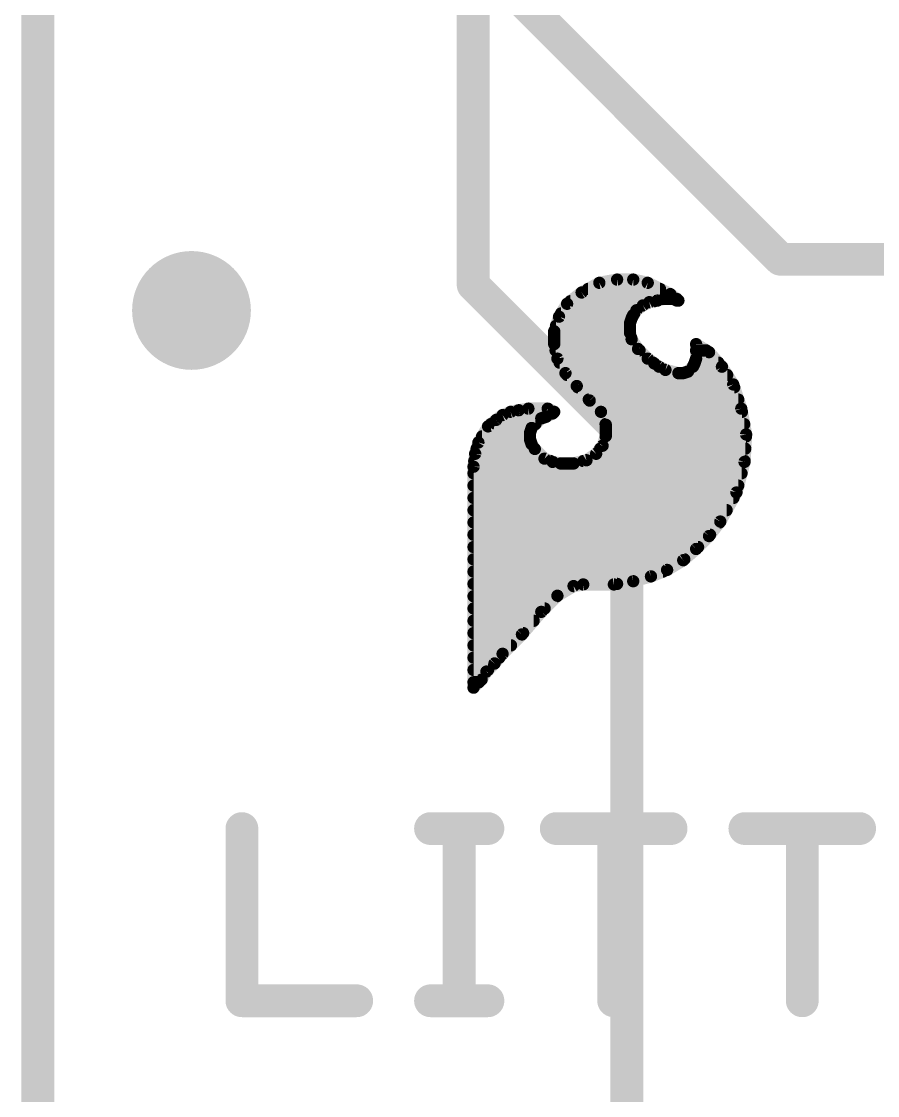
# Model space of a CAD drawing. Extents: x -17.9 to 25.5, y -0.1 to 79.8.
# Drawn here: x -0.1 to 5.21, y 18.47 to 25.13 of the extents above; entities that cross this region are included whole.
import ezdxf

# ---------------------------------------------------------------- set-up
doc = ezdxf.new("R2010")
doc.units = 0
for name, color, linetype in [('1', 12, 'CONTINUOUS'), ('16', 132, 'CONTINUOUS'), ('18', 110, 'CONTINUOUS'), ('20', 53, 'CONTINUOUS'), ('21', 41, 'CONTINUOUS')]:
    doc.layers.add(name, color=color, linetype=linetype)

# ---------------------------------------------------------------- blocks, each defined once
blk = doc.blocks.new('ROUNDV')
at = {"const_width": 0.5}
blk.add_lwpolyline([(0, -0.25, 1), (0, 0.25, 1), (0, -0.25)], format="xyb", dxfattribs=at)

msp = doc.modelspace()

# ---------------------------------------------------------------- linework, layer by layer
at = {"layer": '1'}
for points, const_width in [([(0, 0), (0, 55.88)], 0.1778), ([(2.6987, 38.5763), (2.6987, 23.495)], 0.2032), ([(2.6987, 23.495), (3.6513, 22.5425)], 0.2032), ([(3.6513, 22.5425), (3.6513, 14.1288)], 0.2032)]:
    msp.add_lwpolyline(points, dxfattribs=dict(at, const_width=const_width))
at = {"layer": '1', "const_width": 0.1016}
for points in [[(2.7347, 23.5309, 1), (2.6628, 23.4591)], [(2.6479, 23.495, 1), (2.7496, 23.495)], [(3.7021, 22.5425, 1), (3.6004, 22.5425)], [(3.6153, 22.5066, 1), (3.6872, 22.5784)]]:
    msp.add_lwpolyline(points, format="xyb", dxfattribs=at)
at = {"layer": '16'}
for points, const_width in [([(0, 0), (0, 55.88)], 0.1778), ([(1.5875, 26.67), (4.6037, 23.6538)], 0.2032), ([(4.6037, 23.6538), (5.6842, 23.6538)], 0.2032)]:
    msp.add_lwpolyline(points, dxfattribs=dict(at, const_width=const_width))
at = {"layer": '16', "const_width": 0.1016}
for points in [[(4.6037, 23.7046, 1), (4.6037, 23.603)], [(4.5678, 23.6178, 1), (4.6397, 23.6897)]]:
    msp.add_lwpolyline(points, format="xyb", dxfattribs=at)
at = {"layer": '20', "const_width": 0.2032}
msp.add_lwpolyline([(0, 55.88), (0, 0)], dxfattribs=at)
at = {"layer": '21'}
for points, const_width in [([(3.4813, 23.5075), (3.3713, 23.4475)], 0.0762), ([(3.4118, 23.4696), (3.8571, 23.4696)], 0.0762), ([(3.5913, 23.5275), (3.4813, 23.5075)], 0.0762), ([(3.6913, 23.5275), (3.5913, 23.5275)], 0.0762), ([(3.7813, 23.5075), (3.6913, 23.5275)], 0.0762), ([(3.9213, 23.4375), (3.7813, 23.5075)], 0.0762), ([(3.3713, 23.4475), (3.2813, 23.3775)], 0.0762), ([(3.8413, 23.3975), (3.8813, 23.4075)], 0.0762), ([(3.8813, 23.4075), (3.9413, 23.4075)], 0.0762), ([(3.9613, 23.4075), (3.9213, 23.4375)], 0.0762), ([(3.9413, 23.4075), (3.9613, 23.3975)], 0.0762), ([(3.9713, 23.3975), (3.9613, 23.4075)], 0.0762), ([(3.2813, 23.3775), (3.2313, 23.2975)], 0.0762), ([(3.3017, 23.3934), (3.8208, 23.3934)], 0.0762), ([(3.6913, 23.3075), (3.7113, 23.3375)], 0.0762), ([(3.7113, 23.3375), (3.7513, 23.3675)], 0.0762), ([(3.7513, 23.3675), (3.7913, 23.3875)], 0.0762), ([(3.7913, 23.3875), (3.8413, 23.3975)], 0.0762), ([(3.9613, 23.3975), (3.9713, 23.3975)], 0.0762), ([(3.2313, 23.2975), (3.2013, 23.2075)], 0.0762), ([(3.2436, 23.3172), (3.6977, 23.3172)], 0.0762), ([(3.6713, 23.2575), (3.6813, 23.2875)], 0.0762), ([(3.6813, 23.2875), (3.6913, 23.3075)], 0.0762), ([(3.2013, 23.2075), (3.2013, 23.1275)], 0.0762), ([(3.2124, 23.241), (3.6713, 23.241)], 0.0762), ([(3.6713, 23.1975), (3.6713, 23.2575)], 0.0762), ([(3.2013, 23.1648), (3.6794, 23.1648)], 0.0762), ([(3.6813, 23.1575), (3.6713, 23.1975)], 0.0762), ([(3.7213, 23.0975), (3.6813, 23.1575)], 0.0762), ([(3.2013, 23.1275), (3.2212, 23.0375)], 0.0762), ([(3.2099, 23.0886), (3.7302, 23.0886)], 0.0762), ([(3.7813, 23.0375), (3.7213, 23.0975)], 0.0762), ([(4.0812, 23.1275), (4.0812, 23.0375)], 0.0762), ([(4.1612, 23.0775), (4.0812, 23.1275)], 0.0762), ([(4.0812, 23.0886), (4.1435, 23.0886)], 0.0762), ([(4.2412, 22.9875), (4.1612, 23.0775)], 0.0762), ([(3.2212, 23.0375), (3.2713, 22.9475)], 0.0762), ([(3.2352, 23.0124), (3.8147, 23.0124)], 0.0762), ([(3.8213, 23.0075), (3.7813, 23.0375)], 0.0762), ([(3.8513, 22.9875), (3.8213, 23.0075)], 0.0762), ([(4.0713, 23.0075), (4.0613, 22.9875)], 0.0762), ([(4.0812, 23.0375), (4.0713, 23.0075)], 0.0762), ([(4.0729, 23.0124), (4.2191, 23.0124)], 0.0762), ([(3.2713, 22.9475), (3.3413, 22.8675)], 0.0762), ([(3.2811, 22.9362), (4.2739, 22.9362)], 0.0762), ([(3.8913, 22.9675), (3.8513, 22.9875)], 0.0762), ([(3.9713, 22.9475), (3.8913, 22.9675)], 0.0762), ([(4.0012, 22.9475), (3.9713, 22.9475)], 0.0762), ([(4.0313, 22.9575), (4.0012, 22.9475)], 0.0762), ([(4.0613, 22.9875), (4.0313, 22.9575)], 0.0762), ([(4.3113, 22.8775), (4.2412, 22.9875)], 0.0762), ([(4.3613, 22.7275), (4.3113, 22.8775)], 0.0762), ([(3.3413, 22.8675), (3.4213, 22.7775)], 0.0762), ([(3.3479, 22.86), (4.3171, 22.86)], 0.0762), ([(3.4157, 22.7838), (4.3425, 22.7838)], 0.0762), ([(3.4213, 22.7775), (3.4912, 22.7075)], 0.0762), ([(2.8813, 22.6875), (2.8413, 22.6575)], 0.0762), ([(2.9313, 22.7075), (2.8813, 22.6875)], 0.0762), ([(2.9813, 22.7175), (2.9313, 22.7075)], 0.0762), ([(2.9318, 22.7076), (3.201, 22.7076)], 0.0762), ([(3.0413, 22.7275), (2.9813, 22.7175)], 0.0762), ([(3.1613, 22.7275), (3.0413, 22.7275)], 0.0762), ([(3.1213, 22.6675), (3.1513, 22.6775)], 0.0762), ([(3.1513, 22.6775), (3.1913, 22.6975)], 0.0762), ([(3.2013, 22.7075), (3.1613, 22.7275)], 0.0762), ([(3.1913, 22.6975), (3.2013, 22.7075)], 0.0762), ([(3.4912, 22.7076), (4.365, 22.7076)], 0.0762), ([(3.4912, 22.7075), (3.5213, 22.6275)], 0.0762), ([(4.3913, 22.5675), (4.3613, 22.7275)], 0.0762), ([(2.7913, 22.6175), (2.7313, 22.5175)], 0.0762), ([(2.8413, 22.6575), (2.7913, 22.6175)], 0.0762), ([(2.8086, 22.6314), (3.0852, 22.6314)], 0.0762), ([(3.0513, 22.5775), (3.0613, 22.6075)], 0.0762), ([(3.0613, 22.6075), (3.1213, 22.6675)], 0.0762), ([(3.5198, 22.6314), (4.3793, 22.6314)], 0.0762), ([(3.5213, 22.6275), (3.5213, 22.5575)], 0.0762), ([(2.7539, 22.5552), (3.0513, 22.5552)], 0.0762), ([(3.0513, 22.5375), (3.0513, 22.5775)], 0.0762), ([(3.0613, 22.5075), (3.0513, 22.5375)], 0.0762), ([(3.5213, 22.5575), (3.5013, 22.4975)], 0.0762), ([(3.5205, 22.5552), (4.3905, 22.5552)], 0.0762), ([(4.3813, 22.3975), (4.3913, 22.5675)], 0.0762), ([(2.7313, 22.5175), (2.7113, 22.4475)], 0.0762), ([(2.7203, 22.479), (3.0802, 22.479)], 0.0762), ([(3.0813, 22.4775), (3.0613, 22.5075)], 0.0762), ([(3.1413, 22.4175), (3.0813, 22.4775)], 0.0762), ([(3.5013, 22.4975), (3.4613, 22.4475)], 0.0762), ([(3.4865, 22.479), (4.386, 22.479)], 0.0762), ([(2.7113, 22.4475), (2.7012, 22.3675)], 0.0762), ([(2.7057, 22.4028), (3.178, 22.4028)], 0.0762), ([(3.1913, 22.3975), (3.1413, 22.4175)], 0.0762), ([(3.4013, 22.4075), (3.3213, 22.3875)], 0.0762), ([(3.3824, 22.4028), (4.3816, 22.4028)], 0.0762), ([(3.4613, 22.4475), (3.4013, 22.4075)], 0.0762), ([(2.7012, 22.3675), (2.7012, 20.9975)], 0.0762), ([(3.2412, 22.3875), (3.1913, 22.3975)], 0.0762), ([(3.3213, 22.3875), (3.2412, 22.3875)], 0.0762), ([(4.3312, 22.2075), (4.3813, 22.3975)], 0.0762), ([(2.7012, 22.3266), (4.3626, 22.3266)], 0.0762), ([(2.7012, 22.2504), (4.3425, 22.2504)], 0.0762), ([(4.2313, 22.0275), (4.3312, 22.2075)], 0.0762), ([(2.7012, 22.1742), (4.3128, 22.1742)], 0.0762), ([(2.7012, 22.098), (4.2704, 22.098)], 0.0762), ([(2.7012, 22.0218), (4.2268, 22.0218)], 0.0762), ([(4.1612, 21.9375), (4.2313, 22.0275)], 0.0762), ([(2.7012, 21.9456), (4.1676, 21.9456)], 0.0762), ([(4.0812, 21.8575), (4.1612, 21.9375)], 0.0762), ([(2.7012, 21.8694), (4.0932, 21.8694)], 0.0762), ([(4.0012, 21.7875), (4.0812, 21.8575)], 0.0762), ([(2.7012, 21.7932), (4.0078, 21.7932)], 0.0762), ([(3.9013, 21.7275), (4.0012, 21.7875)], 0.0762), ([(2.7012, 21.717), (3.875, 21.717)], 0.0762), ([(3.6913, 21.6575), (3.8013, 21.6875)], 0.0762), ([(3.8013, 21.6875), (3.9013, 21.7275)], 0.0762), ([(2.7012, 21.6408), (3.5911, 21.6408)], 0.0762), ([(3.2212, 21.5675), (3.3213, 21.6275)], 0.0762), ([(3.3213, 21.6275), (3.3813, 21.6375)], 0.0762), ([(3.3813, 21.6375), (3.5713, 21.6375)], 0.0762), ([(3.5713, 21.6375), (3.6913, 21.6575)], 0.0762), ([(2.7012, 21.5646), (3.2184, 21.5646)], 0.0762), ([(3.1213, 21.4675), (3.2212, 21.5675)], 0.0762), ([(2.7012, 21.4884), (3.1421, 21.4884)], 0.0762), ([(2.7012, 21.4122), (3.0739, 21.4122)], 0.0762), ([(3.0013, 21.3275), (3.1213, 21.4675)], 0.0762), ([(2.7012, 21.336), (3.0085, 21.336)], 0.0762), ([(2.8813, 21.2075), (3.0013, 21.3275)], 0.0762), ([(2.7012, 21.2598), (2.9336, 21.2598)], 0.0762), ([(2.8313, 21.1475), (2.8813, 21.2075)], 0.0762), ([(2.7012, 21.1836), (2.8613, 21.1836)], 0.0762), ([(2.7813, 21.0975), (2.8313, 21.1475)], 0.0762), ([(2.7012, 21.1074), (2.7912, 21.1074)], 0.0762), ([(2.7513, 21.0475), (2.7813, 21.0975)], 0.0762), ([(2.7012, 20.9975), (2.7513, 21.0475)], 0.0762), ([(2.7012, 21.0312), (2.7349, 21.0312)], 0.0762), ([(1.2651, 20.1241), (1.2651, 19.0564)], 0.2032), ([(2.4344, 20.1241), (2.7904, 20.1241)], 0.2032), ([(2.6124, 19.0564), (2.6124, 20.1241)], 0.2032), ([(3.214, 20.1241), (3.9259, 20.1241)], 0.2032), ([(3.5699, 19.0564), (3.5699, 20.1241)], 0.2032), ([(4.3834, 20.1241), (5.0952, 20.1241)], 0.2032), ([(4.7393, 19.0564), (4.7393, 20.1241)], 0.2032), ([(1.2651, 19.0564), (1.9769, 19.0564)], 0.2032), ([(2.4344, 19.0564), (2.7904, 19.0564)], 0.2032)]:
    msp.add_lwpolyline(points, dxfattribs=dict(at, const_width=const_width))
for points, const_width in [([(3.4118, 23.4886, 1), (3.4118, 23.4505)], 0.0381), ([(3.4778, 23.5262, 1), (3.4847, 23.4888)], 0.0381), ([(3.4904, 23.4908, 1), (3.4721, 23.5242)], 0.0381), ([(3.5913, 23.5465, 1), (3.5913, 23.5084)], 0.0381), ([(3.5947, 23.5088, 1), (3.5878, 23.5462)], 0.0381), ([(3.6954, 23.5461, 1), (3.6871, 23.5089)], 0.0381), ([(3.6913, 23.5084, 1), (3.6913, 23.5465)], 0.0381), ([(3.7898, 23.5245, 1), (3.7727, 23.4905)], 0.0381), ([(3.7771, 23.4889, 1), (3.7854, 23.5261)], 0.0381), ([(3.8571, 23.4505, 1), (3.8571, 23.4886)], 0.0381), ([(3.3621, 23.4642, 1), (3.3804, 23.4308)], 0.0381), ([(3.3829, 23.4325, 1), (3.3596, 23.4625)], 0.0381), ([(3.8813, 23.4266, 1), (3.8813, 23.3885)], 0.0381), ([(3.8859, 23.389, 1), (3.8766, 23.426)], 0.0381), ([(3.9327, 23.4527, 1), (3.9098, 23.4223)], 0.0381), ([(3.9127, 23.4205, 1), (3.9298, 23.4545)], 0.0381), ([(3.9498, 23.4245, 1), (3.9327, 23.3905)], 0.0381), ([(3.9413, 23.3885, 1), (3.9413, 23.4266)], 0.0381), ([(3.9747, 23.421, 1), (3.9478, 23.394)], 0.0381), ([(3.9498, 23.3923, 1), (3.9727, 23.4227)], 0.0381), ([(3.2696, 23.3925, 1), (3.2929, 23.3625)], 0.0381), ([(3.2974, 23.3674, 1), (3.2651, 23.3876)], 0.0381), ([(3.3017, 23.4124, 1), (3.3017, 23.3743)], 0.0381), ([(3.7271, 23.3269, 1), (3.6954, 23.3481)], 0.0381), ([(3.7427, 23.3845, 1), (3.7598, 23.3505)], 0.0381), ([(3.7627, 23.3523, 1), (3.7398, 23.3827)], 0.0381), ([(3.7875, 23.4062, 1), (3.795, 23.3688)], 0.0381), ([(3.7998, 23.3705, 1), (3.7827, 23.4045)], 0.0381), ([(3.8208, 23.3743, 1), (3.8208, 23.4124)], 0.0381), ([(3.8366, 23.416, 1), (3.8459, 23.379)], 0.0381), ([(3.845, 23.3788, 1), (3.8375, 23.4162)], 0.0381), ([(3.9613, 23.4166, 1), (3.9613, 23.3785)], 0.0381), ([(3.9527, 23.3805, 1), (3.9698, 23.4145)], 0.0381), ([(3.9578, 23.384, 1), (3.9847, 23.411)], 0.0381), ([(3.9713, 23.3785, 1), (3.9713, 23.4166)], 0.0381), ([(3.2151, 23.3076, 1), (3.2474, 23.2874)], 0.0381), ([(3.2493, 23.2915, 1), (3.2132, 23.3035)], 0.0381), ([(3.2436, 23.3362, 1), (3.2436, 23.2981)], 0.0381), ([(3.6642, 23.296, 1), (3.6983, 23.279)], 0.0381), ([(3.6993, 23.2815, 1), (3.6632, 23.2935)], 0.0381), ([(3.6754, 23.3181, 1), (3.7071, 23.2969)], 0.0381), ([(3.7083, 23.299, 1), (3.6742, 23.316)], 0.0381), ([(3.6998, 23.3527, 1), (3.7227, 23.3223)], 0.0381), ([(3.6977, 23.2981, 1), (3.6977, 23.3362)], 0.0381), ([(3.2203, 23.2075, 1), (3.1822, 23.2075)], 0.0381), ([(3.2124, 23.26, 1), (3.2124, 23.2219)], 0.0381), ([(3.6903, 23.2575, 1), (3.6522, 23.2575)], 0.0381), ([(3.6532, 23.2635, 1), (3.6893, 23.2515)], 0.0381), ([(3.6713, 23.2219, 1), (3.6713, 23.26)], 0.0381), ([(3.1832, 23.2135, 1), (3.2193, 23.2015)], 0.0381), ([(3.2013, 23.1838, 1), (3.2013, 23.1457)], 0.0381), ([(3.6897, 23.2021, 1), (3.6528, 23.1929)], 0.0381), ([(3.6522, 23.1975, 1), (3.6903, 23.1975)], 0.0381), ([(3.6971, 23.1681, 1), (3.6654, 23.1469)], 0.0381), ([(3.6628, 23.1529, 1), (3.6997, 23.1621)], 0.0381), ([(3.6794, 23.1457, 1), (3.6794, 23.1838)], 0.0381), ([(3.1822, 23.1275, 1), (3.2203, 23.1275)], 0.0381), ([(3.2198, 23.1316, 1), (3.1827, 23.1234)], 0.0381), ([(3.2099, 23.1076, 1), (3.2099, 23.0695)], 0.0381), ([(3.7347, 23.111, 1), (3.7078, 23.084)], 0.0381), ([(3.7054, 23.0869, 1), (3.7371, 23.1081)], 0.0381), ([(3.7302, 23.0695, 1), (3.7302, 23.1076)], 0.0381), ([(4.1003, 23.1275, 1), (4.0622, 23.1275)], 0.0381), ([(4.0913, 23.1437, 1), (4.0712, 23.1113)], 0.0381), ([(4.0812, 23.1076, 1), (4.0812, 23.0695)], 0.0381), ([(4.1755, 23.0902, 1), (4.147, 23.0648)], 0.0381), ([(4.1435, 23.0695, 1), (4.1435, 23.1076)], 0.0381), ([(4.1512, 23.0613, 1), (4.1713, 23.0937)], 0.0381), ([(3.2379, 23.0468, 1), (3.2046, 23.0282)], 0.0381), ([(3.2027, 23.0334, 1), (3.2398, 23.0416)], 0.0381), ([(3.2352, 23.0314, 1), (3.2352, 22.9933)], 0.0381), ([(3.7927, 23.0527, 1), (3.7698, 23.0223)], 0.0381), ([(3.7678, 23.024, 1), (3.7947, 23.051)], 0.0381), ([(3.8318, 23.0234, 1), (3.8107, 22.9916)], 0.0381), ([(3.8098, 22.9923, 1), (3.8327, 23.0227)], 0.0381), ([(3.8147, 22.9933, 1), (3.8147, 23.0314)], 0.0381), ([(4.0729, 23.0314, 1), (4.0729, 22.9933)], 0.0381), ([(4.0883, 22.999, 1), (4.0542, 23.016)], 0.0381), ([(4.0622, 23.0375, 1), (4.1003, 23.0375)], 0.0381), ([(4.0993, 23.0315, 1), (4.0632, 23.0435)], 0.0381), ([(4.2191, 22.9933, 1), (4.2191, 23.0314)], 0.0381), ([(3.2856, 22.96, 1), (3.2569, 22.935)], 0.0381), ([(3.2546, 22.9382, 1), (3.2879, 22.9568)], 0.0381), ([(3.2811, 22.9552, 1), (3.2811, 22.9171)], 0.0381), ([(3.8598, 23.0045, 1), (3.8427, 22.9705)], 0.0381), ([(3.8407, 22.9716, 1), (3.8618, 23.0034)], 0.0381), ([(3.8959, 22.986, 1), (3.8866, 22.949)], 0.0381), ([(3.8827, 22.9505, 1), (3.8998, 22.9845)], 0.0381), ([(3.9713, 22.9666, 1), (3.9713, 22.9285)], 0.0381), ([(3.9666, 22.929, 1), (3.9759, 22.966)], 0.0381), ([(3.9952, 22.9656, 1), (4.0073, 22.9294)], 0.0381), ([(4.0012, 22.9285, 1), (4.0012, 22.9666)], 0.0381), ([(4.0178, 22.971, 1), (4.0447, 22.944)], 0.0381), ([(4.0373, 22.9394, 1), (4.0252, 22.9756)], 0.0381), ([(4.0442, 22.996, 1), (4.0783, 22.979)], 0.0381), ([(4.0747, 22.974, 1), (4.0478, 23.001)], 0.0381), ([(4.0532, 23.0135, 1), (4.0893, 23.0015)], 0.0381), ([(4.2573, 22.9977, 1), (4.2252, 22.9773)], 0.0381), ([(4.227, 22.9748, 1), (4.2555, 23.0002)], 0.0381), ([(4.2739, 22.9171, 1), (4.2739, 22.9552)], 0.0381), ([(4.3293, 22.8835, 1), (4.2932, 22.8715)], 0.0381), ([(4.2952, 22.8673, 1), (4.3273, 22.8877)], 0.0381), ([(3.3555, 22.8802, 1), (3.327, 22.8548)], 0.0381), ([(3.3269, 22.855, 1), (3.3556, 22.88)], 0.0381), ([(3.3479, 22.879, 1), (3.3479, 22.8409)], 0.0381), ([(4.3171, 22.8409, 1), (4.3171, 22.879)], 0.0381), ([(3.4157, 22.8028, 1), (3.4157, 22.7647)], 0.0381), ([(3.4347, 22.791, 1), (3.4078, 22.764)], 0.0381), ([(3.407, 22.7648, 1), (3.4355, 22.7902)], 0.0381), ([(4.3425, 22.7647, 1), (4.3425, 22.8028)], 0.0381), ([(2.8742, 22.7052, 1), (2.8883, 22.6698)], 0.0381), ([(2.8927, 22.6723, 1), (2.8698, 22.7027)], 0.0381), ([(2.9275, 22.7262, 1), (2.935, 22.6888)], 0.0381), ([(2.9318, 22.7266, 1), (2.9318, 22.6885)], 0.0381), ([(2.9383, 22.6898, 1), (2.9242, 22.7252)], 0.0381), ([(2.9781, 22.7363, 1), (2.9844, 22.6987)], 0.0381), ([(2.985, 22.6988, 1), (2.9775, 22.7362)], 0.0381), ([(3.0413, 22.7466, 1), (3.0413, 22.7085)], 0.0381), ([(3.0444, 22.7087, 1), (3.0381, 22.7463)], 0.0381), ([(3.1427, 22.6945, 1), (3.1598, 22.6605)], 0.0381), ([(3.1698, 22.7445, 1), (3.1527, 22.7105)], 0.0381), ([(3.1573, 22.6594, 1), (3.1452, 22.6956)], 0.0381), ([(3.1613, 22.7085, 1), (3.1613, 22.7466)], 0.0381), ([(3.1778, 22.711, 1), (3.2047, 22.684)], 0.0381), ([(3.1998, 22.6805, 1), (3.1827, 22.7145)], 0.0381), ([(3.2147, 22.694, 1), (3.1878, 22.721)], 0.0381), ([(3.1927, 22.6905, 1), (3.2098, 22.7245)], 0.0381), ([(3.201, 22.6885, 1), (3.201, 22.7266)], 0.0381), ([(3.4912, 22.7266, 1), (3.4912, 22.6885)], 0.0381), ([(3.5091, 22.7142, 1), (3.4734, 22.7008)], 0.0381), ([(3.4778, 22.694, 1), (3.5047, 22.721)], 0.0381), ([(4.38, 22.731, 1), (4.3425, 22.724)], 0.0381), ([(4.3432, 22.7215, 1), (4.3793, 22.7335)], 0.0381), ([(4.365, 22.6885, 1), (4.365, 22.7266)], 0.0381), ([(2.7793, 22.6324, 1), (2.8032, 22.6026)], 0.0381), ([(2.8076, 22.6077, 1), (2.7749, 22.6273)], 0.0381), ([(2.8086, 22.6505, 1), (2.8086, 22.6124)], 0.0381), ([(2.8298, 22.6727, 1), (2.8527, 22.6423)], 0.0381), ([(2.8532, 22.6426, 1), (2.8293, 22.6724)], 0.0381), ([(3.0478, 22.621, 1), (3.0747, 22.594)], 0.0381), ([(3.0793, 22.6015, 1), (3.0432, 22.6135)], 0.0381), ([(3.0852, 22.6124, 1), (3.0852, 22.6505)], 0.0381), ([(3.1152, 22.6856, 1), (3.1273, 22.6494)], 0.0381), ([(3.1347, 22.654, 1), (3.1078, 22.681)], 0.0381), ([(3.5198, 22.6505, 1), (3.5198, 22.6124)], 0.0381), ([(3.5403, 22.6275, 1), (3.5022, 22.6275)], 0.0381), ([(3.5034, 22.6208, 1), (3.5391, 22.6342)], 0.0381), ([(4.3793, 22.6124, 1), (4.3793, 22.6505)], 0.0381), ([(2.7539, 22.5743, 1), (2.7539, 22.5362)], 0.0381), ([(3.0703, 22.5775, 1), (3.0322, 22.5775)], 0.0381), ([(3.0332, 22.5835, 1), (3.0693, 22.5715)], 0.0381), ([(3.0693, 22.5435, 1), (3.0332, 22.5315)], 0.0381), ([(3.0513, 22.5362, 1), (3.0513, 22.5743)], 0.0381), ([(3.5205, 22.5743, 1), (3.5205, 22.5362)], 0.0381), ([(3.5022, 22.5575, 1), (3.5403, 22.5575)], 0.0381), ([(3.5393, 22.5515, 1), (3.5032, 22.5635)], 0.0381), ([(4.4103, 22.5664, 1), (4.3722, 22.5686)], 0.0381), ([(4.3725, 22.564, 1), (4.41, 22.571)], 0.0381), ([(4.3905, 22.5362, 1), (4.3905, 22.5743)], 0.0381), ([(2.7203, 22.4981, 1), (2.7203, 22.46)], 0.0381), ([(2.7149, 22.5273, 1), (2.7476, 22.5077)], 0.0381), ([(2.7496, 22.5123, 1), (2.7129, 22.5227)], 0.0381), ([(3.0322, 22.5375, 1), (3.0703, 22.5375)], 0.0381), ([(3.0771, 22.5181, 1), (3.0454, 22.4969)], 0.0381), ([(3.0432, 22.5015, 1), (3.0793, 22.5135)], 0.0381), ([(3.0947, 22.491, 1), (3.0678, 22.464)], 0.0381), ([(3.0654, 22.4669, 1), (3.0971, 22.4881)], 0.0381), ([(3.0802, 22.46, 1), (3.0802, 22.4981)], 0.0381), ([(3.4865, 22.4981, 1), (3.4865, 22.46)], 0.0381), ([(3.4832, 22.5035, 1), (3.5193, 22.4915)], 0.0381), ([(3.5161, 22.4856, 1), (3.4864, 22.5094)], 0.0381), ([(4.386, 22.46, 1), (4.386, 22.4981)], 0.0381), ([(2.7057, 22.4219, 1), (2.7057, 22.3838)], 0.0381), ([(2.6929, 22.4527, 1), (2.7296, 22.4423)], 0.0381), ([(2.7302, 22.4451, 1), (2.6923, 22.4499)], 0.0381), ([(3.1483, 22.4352, 1), (3.1342, 22.3998)], 0.0381), ([(3.1278, 22.404, 1), (3.1547, 22.431)], 0.0381), ([(3.178, 22.3838, 1), (3.178, 22.4219)], 0.0381), ([(3.3824, 22.4219, 1), (3.3824, 22.3838)], 0.0381), ([(3.3907, 22.4234, 1), (3.4118, 22.3916)], 0.0381), ([(3.4059, 22.389, 1), (3.3966, 22.426)], 0.0381), ([(3.4464, 22.4594, 1), (3.4761, 22.4356)], 0.0381), ([(3.4718, 22.4316, 1), (3.4507, 22.4634)], 0.0381), ([(4.3816, 22.3838, 1), (4.3816, 22.4219)], 0.0381), ([(2.7203, 22.3675, 1), (2.6822, 22.3675)], 0.0381), ([(2.6823, 22.3699, 1), (2.7202, 22.3651)], 0.0381), ([(3.195, 22.4162, 1), (3.1875, 22.3788)], 0.0381), ([(3.1842, 22.3798, 1), (3.1983, 22.4152)], 0.0381), ([(3.2412, 22.4066, 1), (3.2412, 22.3685)], 0.0381), ([(3.2375, 22.3688, 1), (3.245, 22.4062)], 0.0381), ([(3.3166, 22.406, 1), (3.3259, 22.369)], 0.0381), ([(3.3213, 22.3685, 1), (3.3213, 22.4066)], 0.0381), ([(4.3622, 22.3986, 1), (4.4003, 22.3964)], 0.0381), ([(4.3997, 22.3927, 1), (4.3628, 22.4023)], 0.0381), ([(2.7012, 22.3457, 1), (2.7012, 22.3076)], 0.0381), ([(4.3626, 22.3076, 1), (4.3626, 22.3457)], 0.0381), ([(2.7012, 22.2695, 1), (2.7012, 22.2314)], 0.0381), ([(4.3479, 22.1982, 1), (4.3146, 22.2168)], 0.0381), ([(4.3425, 22.2314, 1), (4.3425, 22.2695)], 0.0381), ([(2.7012, 22.1933, 1), (2.7012, 22.1552)], 0.0381), ([(4.3128, 22.2123, 1), (4.3497, 22.2027)], 0.0381), ([(4.3128, 22.1552, 1), (4.3128, 22.1933)], 0.0381), ([(2.7012, 22.1171, 1), (2.7012, 22.079)], 0.0381), ([(4.2704, 22.079, 1), (4.2704, 22.1171)], 0.0381), ([(2.7012, 22.0409, 1), (2.7012, 22.0028)], 0.0381), ([(4.2146, 22.0368, 1), (4.2479, 22.0182)], 0.0381), ([(4.2463, 22.0158, 1), (4.2162, 22.0392)], 0.0381), ([(4.2268, 22.0028, 1), (4.2268, 22.0409)], 0.0381), ([(2.7012, 21.9647, 1), (2.7012, 21.9266)], 0.0381), ([(4.1747, 21.924, 1), (4.1478, 21.951)], 0.0381), ([(4.1676, 21.9266, 1), (4.1676, 21.9647)], 0.0381), ([(2.7012, 21.8885, 1), (2.7012, 21.8504)], 0.0381), ([(4.0932, 21.8504, 1), (4.0932, 21.8885)], 0.0381), ([(4.1462, 21.9492, 1), (4.1763, 21.9258)], 0.0381), ([(4.0678, 21.871, 1), (4.0947, 21.844)], 0.0381), ([(4.0938, 21.8432, 1), (4.0687, 21.8718)], 0.0381), ([(2.7012, 21.8123, 1), (2.7012, 21.7742)], 0.0381), ([(3.9887, 21.8018, 1), (4.0138, 21.7732)], 0.0381), ([(4.0111, 21.7712, 1), (3.9914, 21.8038)], 0.0381), ([(4.0078, 21.7742, 1), (4.0078, 21.8123)], 0.0381), ([(2.7012, 21.7361, 1), (2.7012, 21.698)], 0.0381), ([(3.7942, 21.7052, 1), (3.8083, 21.6698)], 0.0381), ([(3.8063, 21.6691, 1), (3.7962, 21.7059)], 0.0381), ([(3.875, 21.698, 1), (3.875, 21.7361)], 0.0381), ([(3.8914, 21.7438, 1), (3.9111, 21.7112)], 0.0381), ([(3.9083, 21.7098, 1), (3.8942, 21.7452)], 0.0381), ([(2.7012, 21.6599, 1), (2.7012, 21.6218)], 0.0381), ([(3.3181, 21.6463, 1), (3.3244, 21.6087)], 0.0381), ([(3.3311, 21.6112, 1), (3.3114, 21.6438)], 0.0381), ([(3.3813, 21.6565, 1), (3.3813, 21.6184)], 0.0381), ([(3.3844, 21.6187, 1), (3.3781, 21.6563)], 0.0381), ([(3.5681, 21.6563, 1), (3.5744, 21.6187)], 0.0381), ([(3.5713, 21.6184, 1), (3.5713, 21.6565)], 0.0381), ([(3.5911, 21.6218, 1), (3.5911, 21.6599)], 0.0381), ([(3.6862, 21.6759, 1), (3.6963, 21.6391)], 0.0381), ([(3.6944, 21.6387, 1), (3.6881, 21.6763)], 0.0381), ([(2.7012, 21.5837, 1), (2.7012, 21.5456)], 0.0381), ([(3.2114, 21.5838, 1), (3.2311, 21.5512)], 0.0381), ([(3.2347, 21.554, 1), (3.2078, 21.581)], 0.0381), ([(3.2184, 21.5456, 1), (3.2184, 21.5837)], 0.0381), ([(2.7012, 21.5075, 1), (2.7012, 21.4694)], 0.0381), ([(3.1421, 21.4694, 1), (3.1421, 21.5075)], 0.0381), ([(2.7012, 21.4313, 1), (2.7012, 21.3932)], 0.0381), ([(3.0739, 21.3932, 1), (3.0739, 21.4313)], 0.0381), ([(3.1078, 21.481, 1), (3.1347, 21.454)], 0.0381), ([(3.1357, 21.4551, 1), (3.1068, 21.4799)], 0.0381), ([(2.7012, 21.3551, 1), (2.7012, 21.317)], 0.0381), ([(2.9868, 21.3399, 1), (3.0157, 21.3151)], 0.0381), ([(3.0147, 21.314, 1), (2.9878, 21.341)], 0.0381), ([(3.0085, 21.317, 1), (3.0085, 21.3551)], 0.0381), ([(2.7012, 21.2789, 1), (2.7012, 21.2408)], 0.0381), ([(2.8959, 21.1953, 1), (2.8666, 21.2197)], 0.0381), ([(2.9336, 21.2408, 1), (2.9336, 21.2789)], 0.0381), ([(2.7012, 21.2027, 1), (2.7012, 21.1646)], 0.0381), ([(2.8166, 21.1597, 1), (2.8459, 21.1353)], 0.0381), ([(2.8447, 21.134, 1), (2.8178, 21.161)], 0.0381), ([(2.8613, 21.1646, 1), (2.8613, 21.2027)], 0.0381), ([(2.8678, 21.221, 1), (2.8947, 21.194)], 0.0381), ([(2.7012, 21.1265, 1), (2.7012, 21.0884)], 0.0381), ([(2.7678, 21.111, 1), (2.7947, 21.084)], 0.0381), ([(2.7976, 21.0877, 1), (2.7649, 21.1073)], 0.0381), ([(2.7912, 21.0884, 1), (2.7912, 21.1265)], 0.0381), ([(2.7012, 21.0503, 1), (2.7012, 21.0122)], 0.0381), ([(2.7349, 21.0573, 1), (2.7676, 21.0377)], 0.0381), ([(2.7349, 21.0122, 1), (2.7349, 21.0503)], 0.0381), ([(2.7647, 21.034, 1), (2.7378, 21.061)], 0.0381), ([(2.6878, 21.011, 1), (2.7147, 20.984)], 0.0381), ([(2.6822, 20.9975, 1), (2.7203, 20.9975)], 0.0381), ([(1.3158, 20.1241, 1), (1.2143, 20.1241)], 0.1016), ([(2.4344, 20.1749, 1), (2.4344, 20.0733)], 0.1016), ([(2.6632, 20.1241, 1), (2.5616, 20.1241)], 0.1016), ([(2.7904, 20.0733, 1), (2.7904, 20.1749)], 0.1016), ([(3.214, 20.1749, 1), (3.214, 20.0733)], 0.1016), ([(3.6207, 20.1241, 1), (3.5191, 20.1241)], 0.1016), ([(3.9259, 20.0733, 1), (3.9259, 20.1749)], 0.1016), ([(4.3834, 20.1749, 1), (4.3834, 20.0733)], 0.1016), ([(4.7901, 20.1241, 1), (4.6885, 20.1241)], 0.1016), ([(5.0952, 20.0733, 1), (5.0952, 20.1749)], 0.1016), ([(1.2651, 19.1072, 1), (1.2651, 19.0056)], 0.1016), ([(1.9769, 19.0056, 1), (1.9769, 19.1072)], 0.1016), ([(2.4344, 19.1072, 1), (2.4344, 19.0056)], 0.1016), ([(2.7904, 19.0056, 1), (2.7904, 19.1072)], 0.1016), ([(1.2143, 19.0564, 1), (1.3158, 19.0564)], 0.1016), ([(2.5616, 19.0564, 1), (2.6632, 19.0564)], 0.1016), ([(3.5191, 19.0564, 1), (3.6207, 19.0564)], 0.1016), ([(4.6885, 19.0564, 1), (4.7901, 19.0564)], 0.1016)]:
    msp.add_lwpolyline(points, format="xyb", dxfattribs=dict(at, const_width=const_width))

# ---------------------------------------------------------------- block references
at = {"layer": '18', "xscale": 0.7366, "yscale": 0.7366}
msp.add_blockref('ROUNDV', (0.9525, 23.3362), dxfattribs=at)
msp.add_blockref('ROUNDV', (0.9525, 23.3362), dxfattribs=at)

doc.saveas('drawing.dxf')
